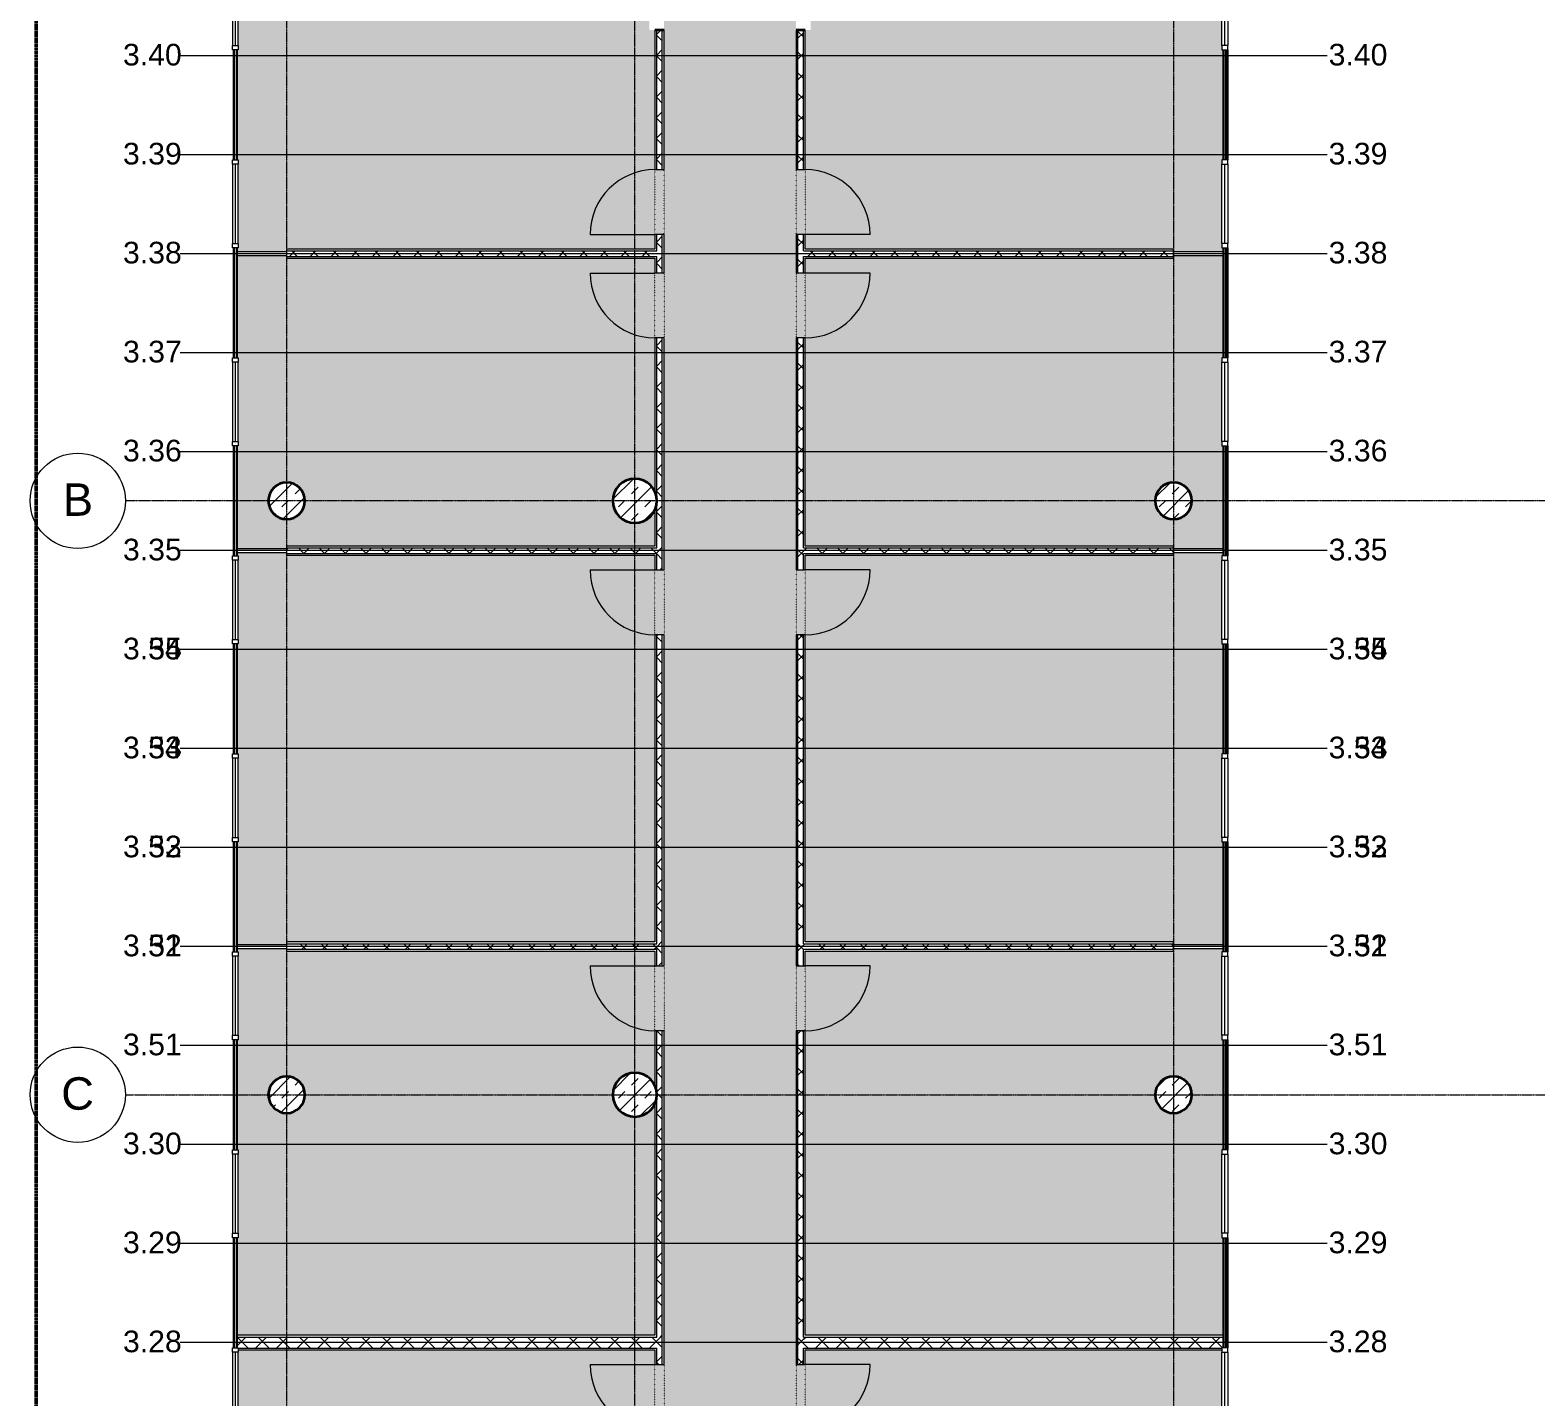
# Model space of a CAD drawing. Header units: millimetres. Extents: x -309577 to 26510, y -302335 to 26695.
# Drawn here: x -298739 to -278196, y -260124 to -241483 of the extents above; entities that cross this region are included whole.
import ezdxf

# ---------------------------------------------------------------- set-up
doc = ezdxf.new("R2010")
doc.units = ezdxf.units.MM
for name, pattern in [('Achse', [10, 5, -2.5, 0, -2.5]), ('Rasterlinie', [22.225, 12.7, -3.175, 3.175, -3.175]), ('Über Schnittebene 1', [1, 0, -1])]:
    doc.linetypes.add(name, pattern=pattern)
for name, color, linetype, lineweight in [('A-ANNO-SYMB', 6, 'Continuous', 9), ('A-DOOR', 1, 'Continuous', 9), ('A-FLOR-OTLN', 6, 'Continuous', 9), ('A-FLOR-PATT', 8, 'Continuous', 9), ('A-GLAZ', 6, 'Continuous', 9), ('A-GLAZ-FRAM', 6, 'Continuous', 9), ('A-GLAZ-GLAS', 6, 'Continuous', 9), ('A-WALL', 2, 'Continuous', 9), ('A-WALL-PATT', 2, 'Continuous', 35), ('S-COLS', 6, 'Continuous', 9), ('S-GRID', 1, 'Continuous', 9)]:
    doc.layers.add(name, color=color, linetype=linetype, lineweight=lineweight)
pattern_1 = [(180, (0, 0), (-6e-14, -500), [])]
pattern_2 = [(45, (0, 0), (-141.42136, 141.42136), []), (135, (0, 0), (-141.42136, -141.42136), [])]

# ---------------------------------------------------------------- blocks, each defined once
blk = doc.blocks.new('STB Stütze - rund - STB d_50-257592-Ebene 1')
at = {"layer": 'S-COLS'}
h = blk.add_hatch(dxfattribs=at)
h.set_pattern_fill('FP_3', color=256, style=0, pattern_type=2)
h.set_pattern_definition([(45, (295238.7, 247902.99), (-179.60512, 179.60512), []), (45, (295418.3, 247902.99), (-179.60512, 179.60512), [127, -127])])
h.paths.add_polyline_path([(0, -250), (56, -244), (108, -225), (156, -195), (195, -156), (225, -108), (244, -56), (250, 0), (244, 56), (225, 108), (195, 156), (156, 195), (108, 225), (56, 244), (0, 250), (-56, 244), (-108, 225), (-156, 195), (-195, 156), (-225, 108), (-244, 56), (-250, 0), (-244, -56), (-225, -108), (-195, -156), (-156, -195), (-108, -225), (-56, -244)], flags=0)
at = {"layer": 'S-COLS', "lineweight": 35}
for start, end in [(360, 180), (180, 360)]:
    blk.add_arc((0, 0), 250, start, end, dxfattribs=at)
blk = doc.blocks.new('STB Stütze - rund - STB d_60-257593-Ebene 1')
at = {"layer": 'S-COLS'}
h = blk.add_hatch(dxfattribs=at)
h.set_pattern_fill('FP_4', color=256, style=0, pattern_type=2)
h.set_pattern_definition([(45, (290488.7, 247902.99), (-179.60512, 179.60512), []), (45, (290668.3, 247902.99), (-179.60512, 179.60512), [127, -127])])
h.paths.add_polyline_path([(0, -300), (59, -294), (115, -277), (167, -249), (212, -212), (249, -167), (277, -115), (294, -59), (300, 0), (294, 59), (277, 115), (249, 167), (212, 212), (167, 249), (115, 277), (59, 294), (0, 300), (-59, 294), (-115, 277), (-167, 249), (-212, 212), (-249, 167), (-277, 115), (-294, 59), (-300, 0), (-294, -59), (-277, -115), (-249, -167), (-212, -212), (-167, -249), (-115, -277), (-59, -294)], flags=0)
at = {"layer": 'S-COLS', "lineweight": 35}
for start, end in [(360, 180), (180, 360)]:
    blk.add_arc((0, 0), 300, start, end, dxfattribs=at)
blk = doc.blocks.new('STB Stütze - rund - STB d_50-V1-Ebene 1')
at = {"layer": 'S-COLS'}
h = blk.add_hatch(dxfattribs=at)
h.set_pattern_fill('FP_5', color=256, style=0, pattern_type=2)
h.set_pattern_definition([(45, (283138.7, 247902.99), (-179.60512, 179.60512), []), (45, (283318.3, 247902.99), (-179.60512, 179.60512), [127, -127])])
h.paths.add_polyline_path([(0, -250), (56, -244), (108, -225), (156, -195), (195, -156), (225, -108), (244, -56), (250, 0), (244, 56), (225, 108), (195, 156), (156, 195), (108, 225), (56, 244), (0, 250), (-56, 244), (-108, 225), (-156, 195), (-195, 156), (-225, 108), (-244, 56), (-250, 0), (-244, -56), (-225, -108), (-195, -156), (-156, -195), (-108, -225), (-56, -244)], flags=0)
at = {"layer": 'S-COLS', "lineweight": 35}
for start, end in [(360, 180), (180, 360)]:
    blk.add_arc((0, 0), 250, start, end, dxfattribs=at)
blk = doc.blocks.new('STB Stütze - rund - STB d_60-V4-Ebene 1')
at = {"layer": 'S-COLS'}
h = blk.add_hatch(dxfattribs=at)
h.set_pattern_fill('FP_8', color=256, style=0, pattern_type=2)
h.set_pattern_definition([(45, (290488.7, 256002.99), (-179.60512, 179.60512), []), (45, (290668.3, 256002.99), (-179.60512, 179.60512), [127, -127])])
h.paths.add_polyline_path([(0, -300), (59, -294), (115, -277), (167, -249), (212, -212), (249, -167), (277, -115), (294, -59), (300, 0), (294, 59), (277, 115), (249, 167), (212, 212), (167, 249), (115, 277), (59, 294), (0, 300), (-59, 294), (-115, 277), (-167, 249), (-212, 212), (-249, 167), (-277, 115), (-294, 59), (-300, 0), (-294, -59), (-277, -115), (-249, -167), (-212, -212), (-167, -249), (-115, -277), (-59, -294)], flags=0)
at = {"layer": 'S-COLS', "lineweight": 35}
for start, end in [(360, 180), (180, 360)]:
    blk.add_arc((0, 0), 300, start, end, dxfattribs=at)
blk = doc.blocks.new('STB Stütze - rund - STB d_50-V5-Ebene 1')
at = {"layer": 'S-COLS'}
h = blk.add_hatch(dxfattribs=at)
h.set_pattern_fill('FP_9', color=256, style=0, pattern_type=2)
h.set_pattern_definition([(45, (295238.7, 256002.99), (-179.60512, 179.60512), []), (45, (295418.3, 256002.99), (-179.60512, 179.60512), [127, -127])])
h.paths.add_polyline_path([(0, -250), (56, -244), (108, -225), (156, -195), (195, -156), (225, -108), (244, -56), (250, 0), (244, 56), (225, 108), (195, 156), (156, 195), (108, 225), (56, 244), (0, 250), (-56, 244), (-108, 225), (-156, 195), (-195, 156), (-225, 108), (-244, 56), (-250, 0), (-244, -56), (-225, -108), (-195, -156), (-156, -195), (-108, -225), (-56, -244)], flags=0)
at = {"layer": 'S-COLS', "lineweight": 35}
for start, end in [(360, 180), (180, 360)]:
    blk.add_arc((0, 0), 250, start, end, dxfattribs=at)
blk = doc.blocks.new('STB Stütze - rund - STB d_50-V6-Ebene 1')
at = {"layer": 'S-COLS'}
h = blk.add_hatch(dxfattribs=at)
h.set_pattern_fill('FP_10', color=256, style=0, pattern_type=2)
h.set_pattern_definition([(45, (283138.7, 256002.99), (-179.60512, 179.60512), []), (45, (283318.3, 256002.99), (-179.60512, 179.60512), [127, -127])])
h.paths.add_polyline_path([(0, -250), (56, -244), (108, -225), (156, -195), (195, -156), (225, -108), (244, -56), (250, 0), (244, 56), (225, 108), (195, 156), (156, 195), (108, 225), (56, 244), (0, 250), (-56, 244), (-108, 225), (-156, 195), (-195, 156), (-225, 108), (-244, 56), (-250, 0), (-244, -56), (-225, -108), (-195, -156), (-156, -195), (-108, -225), (-56, -244)], flags=0)
at = {"layer": 'S-COLS', "lineweight": 35}
for start, end in [(360, 180), (180, 360)]:
    blk.add_arc((0, 0), 250, start, end, dxfattribs=at)
blk = doc.blocks.new('Systemelement - Metallpanel-V12-Ebene 1')
at = {"layer": 'A-GLAZ'}
h = blk.add_hatch(dxfattribs=at)
h.set_pattern_fill('FP_15', color=256, style=0, pattern_type=2)
h.set_pattern_definition(pattern_1)
h.paths.add_polyline_path([(750, 25), (-750, 25), (-750, 15), (750, 15)], flags=0)
h.paths.add_polyline_path([(750, -15), (-750, -15), (-750, -25), (750, -25)], flags=0)
for p, q in [((-750, 25), (580, 25)), ((750, -25), (-750, -25))]:
    blk.add_line(p, q, dxfattribs=at)
blk = doc.blocks.new('Systemelement - Metallpanel-V11-Ebene 1')
at = {"layer": 'A-GLAZ'}
h = blk.add_hatch(dxfattribs=at)
h.set_pattern_fill('FP_15', color=256, style=0, pattern_type=2)
h.set_pattern_definition(pattern_1)
h.paths.add_polyline_path([(750, 25), (-750, 25), (-750, 15), (750, 15)], flags=0)
h.paths.add_polyline_path([(750, -15), (-750, -15), (-750, -25), (750, -25)], flags=0)
for p, q in [((-750, 25), (750, 25)), ((750, -25), (-750, -25))]:
    blk.add_line(p, q, dxfattribs=at)
blk = doc.blocks.new('Systemelement - Metallpanel-250422-Ebene 1')
at = {"layer": 'A-GLAZ'}
h = blk.add_hatch(dxfattribs=at)
h.set_pattern_fill('FP_15', color=256, style=0, pattern_type=2)
h.set_pattern_definition(pattern_1)
h.paths.add_polyline_path([(750, 25), (-750, 25), (-750, 15), (750, 15)], flags=0)
h.paths.add_polyline_path([(750, -15), (-750, -15), (-750, -25), (750, -25)], flags=0)
for p, q in [((-750, 25), (655, 25)), ((705, 25), (750, 25)), ((750, -25), (-750, -25))]:
    blk.add_line(p, q, dxfattribs=at)
blk = doc.blocks.new('Systemelement - Metallpanel-V13-Ebene 1')
at = {"layer": 'A-GLAZ'}
h = blk.add_hatch(dxfattribs=at)
h.set_pattern_fill('FP_15', color=256, style=0, pattern_type=2)
h.set_pattern_definition(pattern_1)
h.paths.add_polyline_path([(750, -15), (-750, -15), (-750, -25), (750, -25)], flags=0)
h.paths.add_polyline_path([(750, 15), (750, 25), (-750, 25), (-750, 15), (686, 15)], flags=0)
for p, q in [((-750, 25), (-695, 25)), ((-645, 25), (750, 25)), ((750, -25), (-750, -25))]:
    blk.add_line(p, q, dxfattribs=at)
blk = doc.blocks.new('Systemelement - Metallpanel-250423-Ebene 1')
at = {"layer": 'A-GLAZ'}
h = blk.add_hatch(dxfattribs=at)
h.set_pattern_fill('FP_16', color=256, style=0, pattern_type=2)
h.set_pattern_definition(pattern_1)
h.paths.add_polyline_path([(750, 25), (-750, 25), (-750, 15), (750, 15)], flags=0)
h.paths.add_polyline_path([(750, -15), (-750, -15), (-750, -25), (750, -25)], flags=0)
for p, q in [((-750, 25), (750, 25)), ((750, -25), (-750, -25))]:
    blk.add_line(p, q, dxfattribs=at)
blk = doc.blocks.new('Drehflügel 1-flg - Stahlzarge1 - 88_5 x 2_26 2-250428-Ebene 1')
at = {"layer": 'A-DOOR'}
blk.add_line((442, 962), (442, 77), dxfattribs=at)
at = {"layer": 'A-DOOR', "linetype": 'Über Schnittebene 1'}
for p, q in [((-443, 77), (442, 77)), ((442, -48), (-443, -48))]:
    blk.add_line(p, q, dxfattribs=at)
at = {"layer": 'A-DOOR'}
blk.add_arc((442, 77), 885, 90, 180, dxfattribs=at)
blk = doc.blocks.new('Drehflügel 1-flg - Stahlzarge1 - 88_5 x 2_26 2-250429-Ebene 1')
at = {"layer": 'A-DOOR', "linetype": 'Über Schnittebene 1'}
for p, q in [((442, 48), (-443, 48)), ((-443, -77), (442, -77))]:
    blk.add_line(p, q, dxfattribs=at)
at = {"layer": 'A-DOOR'}
blk.add_line((442, -962), (442, -77), dxfattribs=at)
blk.add_arc((442, -77), 885, 180, 270, dxfattribs=at)
blk = doc.blocks.new('Systemelement - Holzverschalung-250436-Ebene 1')
at = {"layer": 'A-GLAZ'}
for p, q in [((337.5, 25), (-337.5, 25)), ((-337.5, 25), (-337.5, -25)), ((337.5, -25), (337.5, 25)), ((-337.5, -25), (337.5, -25))]:
    blk.add_line(p, q, dxfattribs=at)
blk = doc.blocks.new('Fensterelement 1-flg - Standard-250446-Ebene 1')
at = {"layer": 'A-GLAZ-FRAM'}
for p, q in [((-552.5, -40), (-552.5, 40)), ((-552.5, 40), (-492.5, 40)), ((-492.5, 40), (-492.5, -40)), ((492.5, 40), (-492.5, 40)), ((492.5, -40), (492.5, 40)), ((492.5, 40), (552.5, 40)), ((552.5, 40), (552.5, -40)), ((-492.5, -40), (-552.5, -40)), ((-492.5, -40), (492.5, -40)), ((552.5, -40), (492.5, -40))]:
    blk.add_line(p, q, dxfattribs=at)
at = {"layer": 'A-GLAZ-GLAS'}
blk.add_line((-492.5, 0), (492.5, 0), dxfattribs=at)
blk = doc.blocks.new('Systemelement - Verglasung-250447-Ebene 1')
at = {"layer": 'A-GLAZ'}
for p, q in [((750, 15), (-750, 15)), ((-750, -15), (750, -15))]:
    blk.add_line(p, q, dxfattribs=at)
blk = doc.blocks.new('Fensterelement 1-flg - Standard-250448-Ebene 1')
at = {"layer": 'A-GLAZ-FRAM'}
for p, q in [((-600, -40), (-600, 40)), ((-600, 40), (-540, 40)), ((-540, 40), (-540, -40)), ((540, 40), (-540, 40)), ((540, -40), (540, 40)), ((540, 40), (600, 40)), ((600, 40), (600, -40)), ((-540, -40), (-600, -40)), ((-540, -40), (540, -40)), ((600, -40), (540, -40))]:
    blk.add_line(p, q, dxfattribs=at)
at = {"layer": 'A-GLAZ-GLAS'}
blk.add_line((-540, 0), (540, 0), dxfattribs=at)
blk = doc.blocks.new('Systemelement - Verglasung-250449-Ebene 1')
at = {"layer": 'A-GLAZ'}
for p, q in [((750, 15), (-750, 15)), ((-750, -15), (750, -15))]:
    blk.add_line(p, q, dxfattribs=at)
blk = doc.blocks.new('Systemelement - Metallpanel-V18-Ebene 1')
at = {"layer": 'A-GLAZ'}
h = blk.add_hatch(dxfattribs=at)
h.set_pattern_fill('FP_17', color=256, style=0, pattern_type=2)
h.set_pattern_definition(pattern_1)
h.paths.add_polyline_path([(750, 25), (-750, 25), (-750, 15), (750, 15)], flags=0)
h.paths.add_polyline_path([(750, -15), (-750, -15), (-750, -25), (750, -25)], flags=0)
for p, q in [((-750, 25), (750, 25)), ((580, -25), (-750, -25))]:
    blk.add_line(p, q, dxfattribs=at)
blk = doc.blocks.new('Systemelement - Metallpanel-V17-Ebene 1')
at = {"layer": 'A-GLAZ'}
h = blk.add_hatch(dxfattribs=at)
h.set_pattern_fill('FP_17', color=256, style=0, pattern_type=2)
h.set_pattern_definition(pattern_1)
h.paths.add_polyline_path([(750, 25), (-750, 25), (-750, 15), (750, 15)], flags=0)
h.paths.add_polyline_path([(750, -15), (-750, -15), (-750, -25), (750, -25)], flags=0)
for p, q in [((-750, 25), (750, 25)), ((750, -25), (-750, -25))]:
    blk.add_line(p, q, dxfattribs=at)
blk = doc.blocks.new('Systemelement - Metallpanel-V19-Ebene 1')
at = {"layer": 'A-GLAZ'}
h = blk.add_hatch(dxfattribs=at)
h.set_pattern_fill('FP_17', color=256, style=0, pattern_type=2)
h.set_pattern_definition(pattern_1)
h.paths.add_polyline_path([(750, 25), (-750, 25), (-750, 15), (750, 15)], flags=0)
h.paths.add_polyline_path([(750, -15), (-750, -15), (-750, -25), (750, -25)], flags=0)
for p, q in [((-750, 25), (750, 25)), ((655, -25), (-750, -25)), ((750, -25), (705, -25))]:
    blk.add_line(p, q, dxfattribs=at)
blk = doc.blocks.new('Systemelement - Metallpanel-250483-Ebene 1')
at = {"layer": 'A-GLAZ'}
h = blk.add_hatch(dxfattribs=at)
h.set_pattern_fill('FP_17', color=256, style=0, pattern_type=2)
h.set_pattern_definition(pattern_1)
h.paths.add_polyline_path([(750, -15), (-750, -15), (-750, -25), (750, -25)], flags=0)
h.paths.add_polyline_path([(750, 25), (-750, 25), (-750, 15), (750, 15)], flags=0)
for p, q in [((-750, 25), (750, 25)), ((-695, -25), (-750, -25)), ((750, -25), (-645, -25))]:
    blk.add_line(p, q, dxfattribs=at)
blk = doc.blocks.new('Systemelement - Metallpanel-250484-Ebene 1')
at = {"layer": 'A-GLAZ'}
h = blk.add_hatch(dxfattribs=at)
h.set_pattern_fill('FP_18', color=256, style=0, pattern_type=2)
h.set_pattern_definition(pattern_1)
h.paths.add_polyline_path([(750, 25), (-750, 25), (-750, 15), (750, 15)], flags=0)
h.paths.add_polyline_path([(750, -15), (-750, -15), (-750, -25), (750, -25)], flags=0)
for p, q in [((-750, 25), (750, 25)), ((750, -25), (-750, -25))]:
    blk.add_line(p, q, dxfattribs=at)
blk = doc.blocks.new('Fensterelement 1-flg - Standard-250491-Ebene 1')
at = {"layer": 'A-GLAZ-FRAM'}
for p, q in [((-492.5, 40), (-552.5, 40)), ((-552.5, 40), (-552.5, -40)), ((-492.5, -40), (-492.5, 40)), ((-492.5, 40), (492.5, 40)), ((552.5, 40), (492.5, 40)), ((492.5, 40), (492.5, -40)), ((552.5, -40), (552.5, 40)), ((-552.5, -40), (-492.5, -40)), ((492.5, -40), (-492.5, -40)), ((492.5, -40), (552.5, -40))]:
    blk.add_line(p, q, dxfattribs=at)
at = {"layer": 'A-GLAZ-GLAS'}
blk.add_line((-492.5, 0), (492.5, 0), dxfattribs=at)
blk = doc.blocks.new('Systemelement - Verglasung-250492-Ebene 1')
at = {"layer": 'A-GLAZ'}
for p, q in [((750, 15), (-750, 15)), ((-750, -15), (750, -15))]:
    blk.add_line(p, q, dxfattribs=at)
blk = doc.blocks.new('Fensterelement 1-flg - Standard-250493-Ebene 1')
at = {"layer": 'A-GLAZ-FRAM'}
for p, q in [((-540, 40), (-600, 40)), ((-600, 40), (-600, -40)), ((-540, -40), (-540, 40)), ((-540, 40), (540, 40)), ((600, 40), (540, 40)), ((540, 40), (540, -40)), ((600, -40), (600, 40)), ((-600, -40), (-540, -40)), ((540, -40), (-540, -40)), ((540, -40), (600, -40))]:
    blk.add_line(p, q, dxfattribs=at)
at = {"layer": 'A-GLAZ-GLAS'}
blk.add_line((-540, 0), (540, 0), dxfattribs=at)
blk = doc.blocks.new('Systemelement - Verglasung-250494-Ebene 1')
at = {"layer": 'A-GLAZ'}
for p, q in [((750, 15), (-750, 15)), ((-750, -15), (750, -15))]:
    blk.add_line(p, q, dxfattribs=at)
blk = doc.blocks.new('Raster - Rasterbeschriftung-194804-Ebene 1')
at = {"layer": 'S-GRID'}
blk.add_circle((0, 0), 6.5, dxfattribs=at)

msp = doc.modelspace()

# ---------------------------------------------------------------- hatches: boundary and pattern name
at = {"layer": 'A-FLOR-PATT'}
h = msp.add_hatch(dxfattribs=at)
h.set_pattern_fill('FP_19', color=256, style=0, pattern_type=2)
h.set_pattern_definition([(270, (-289168.69, -258096.74), (100, 6e-15), []), (0, (-289168.69, -258096.74), (200, 200), [100, -700]), (0, (-289068.69, -258496.74), (200, 200), [100, -700])])
h.paths.add_polyline_path([(-285844, -278983), (-285844, -277583), (-288289, -277583), (-288289, -272680), (-288164, -272680), (-288164, -275520), (-282464, -275520), (-282464, -274153), (-282479, -274153), (-282479, -272953), (-282464, -272953), (-282464, -271558), (-283139, -271558), (-283139, -271595), (-288164, -271595), (-288164, -271795), (-288289, -271795), (-288289, -268630), (-288164, -268630), (-288164, -271470), (-283139, -271470), (-283139, -271508), (-282464, -271508), (-282464, -271453), (-282479, -271453), (-282479, -270253), (-282464, -270253), (-282464, -268753), (-282479, -268753), (-282479, -267553), (-282464, -267553), (-282464, -267508), (-283139, -267508), (-283139, -267545), (-288164, -267545), (-288164, -267745), (-288289, -267745), (-288289, -264580), (-288164, -264580), (-288164, -267420), (-283139, -267420), (-283139, -267458), (-282464, -267458), (-282464, -266053), (-282479, -266053), (-282479, -264853), (-282464, -264853), (-282464, -263458), (-283139, -263458), (-283139, -263495), (-288164, -263495), (-288164, -263695), (-288289, -263695), (-288289, -260568), (-288164, -260568), (-288164, -263370), (-283139, -263370), (-283139, -263408), (-282464, -263408), (-282464, -263353), (-282479, -263353), (-282479, -262153), (-282464, -262153), (-282464, -260653), (-282479, -260653), (-282479, -259483), (-288164, -259483), (-288164, -259683), (-288289, -259683), (-288289, -255130), (-288164, -255130), (-288164, -259283), (-282464, -259283), (-282464, -257953), (-282479, -257953), (-282479, -256753), (-282464, -256753), (-282464, -255253), (-282479, -255253), (-282479, -254053), (-282464, -254053), (-282464, -254008), (-283139, -254008), (-283139, -254045), (-288164, -254045), (-288164, -254245), (-288289, -254245), (-288289, -249730), (-288164, -249730), (-288164, -253920), (-283139, -253920), (-283139, -253958), (-282464, -253958), (-282464, -252553), (-282479, -252553), (-282479, -251353), (-282464, -251353), (-282464, -249853), (-282479, -249853), (-282479, -248653), (-282464, -248653), (-282464, -248608), (-283139, -248608), (-283139, -248645), (-288164, -248645), (-288164, -248845), (-288289, -248845), (-288289, -245680), (-288164, -245680), (-288164, -248520), (-283139, -248520), (-283139, -248558), (-282464, -248558), (-282464, -247153), (-282479, -247153), (-282479, -245953), (-282464, -245953), (-282464, -244558), (-283139, -244558), (-283139, -244595), (-288164, -244595), (-288164, -244795), (-288289, -244795), (-288289, -244270), (-288164, -244270), (-288164, -244470), (-283139, -244470), (-283139, -244508), (-282464, -244508), (-282464, -244453), (-282479, -244453), (-282479, -243253), (-282464, -243253), (-282464, -241753), (-282479, -241753), (-282479, -240673), (-288089, -240673), (-288089, -241483), (-288164, -241483), (-288164, -243385), (-288289, -243385), (-288289, -240678), (-288489, -240678), (-288489, -240673), (-289889, -240673), (-289889, -240678), (-290089, -240678), (-290089, -243385), (-290214, -243385), (-290214, -241483), (-290289, -241483), (-290289, -240673), (-295899, -240673), (-295899, -241753), (-295914, -241753), (-295914, -243253), (-295899, -243253), (-295899, -244453), (-295914, -244453), (-295914, -244508), (-295239, -244508), (-295239, -244470), (-290214, -244470), (-290214, -244270), (-290089, -244270), (-290089, -244795), (-290214, -244795), (-290214, -244595), (-295239, -244595), (-295239, -244558), (-295914, -244558), (-295914, -245953), (-295899, -245953), (-295899, -247153), (-295914, -247153), (-295914, -248558), (-295239, -248558), (-295239, -248520), (-290214, -248520), (-290214, -248022), (-290239, -248070), (-290277, -248115), (-290322, -248152), (-290374, -248180), (-290430, -248197), (-290489, -248203), (-290547, -248197), (-290603, -248180), (-290655, -248152), (-290701, -248115), (-290738, -248070), (-290766, -248018), (-290783, -247962), (-290789, -247903), (-290783, -247844), (-290766, -247788), (-290738, -247736), (-290701, -247691), (-290655, -247654), (-290603, -247626), (-290547, -247609), (-290489, -247603), (-290430, -247609), (-290374, -247626), (-290322, -247654), (-290277, -247691), (-290239, -247736), (-290214, -247784), (-290214, -245680), (-290089, -245680), (-290089, -248845), (-290214, -248845), (-290214, -248645), (-295239, -248645), (-295239, -248608), (-295914, -248608), (-295914, -248653), (-295899, -248653), (-295899, -249853), (-295914, -249853), (-295914, -251353), (-295899, -251353), (-295899, -252553), (-295914, -252553), (-295914, -253958), (-295239, -253958), (-295239, -253920), (-290214, -253920), (-290214, -249730), (-290089, -249730), (-290089, -254245), (-290214, -254245), (-290214, -254045), (-295239, -254045), (-295239, -254008), (-295914, -254008), (-295914, -254053), (-295899, -254053), (-295899, -255253), (-295914, -255253), (-295914, -256753), (-295899, -256753), (-295899, -257953), (-295914, -257953), (-295914, -259283), (-290214, -259283), (-290214, -256122), (-290239, -256170), (-290277, -256215), (-290322, -256252), (-290374, -256280), (-290430, -256297), (-290489, -256303), (-290547, -256297), (-290603, -256280), (-290655, -256252), (-290701, -256215), (-290738, -256170), (-290766, -256118), (-290783, -256062), (-290789, -256003), (-290783, -255944), (-290766, -255888), (-290738, -255836), (-290701, -255791), (-290655, -255754), (-290603, -255726), (-290547, -255709), (-290489, -255703), (-290430, -255709), (-290374, -255726), (-290322, -255754), (-290277, -255791), (-290239, -255836), (-290214, -255884), (-290214, -255130), (-290089, -255130), (-290089, -259683), (-290214, -259683), (-290214, -259483), (-295899, -259483), (-295899, -260653), (-295914, -260653), (-295914, -262153), (-295899, -262153), (-295899, -263353), (-295914, -263353), (-295914, -264758), (-295239, -264758), (-295239, -264720), (-290214, -264720), (-290214, -264222), (-290239, -264270), (-290277, -264315), (-290322, -264352), (-290374, -264380), (-290430, -264397), (-290489, -264403), (-290547, -264397), (-290603, -264380), (-290655, -264352), (-290704, -264311), (-290738, -264270), (-290766, -264218), (-290783, -264162), (-290788, -264098), (-290783, -264044), (-290766, -263988), (-290738, -263936), (-290701, -263891), (-290655, -263854), (-290603, -263826), (-290547, -263809), (-290489, -263803), (-290430, -263809), (-290374, -263826), (-290322, -263854), (-290277, -263891), (-290239, -263936), (-290214, -263984), (-290214, -260568), (-290089, -260568), (-290089, -265045), (-290214, -265045), (-290214, -264845), (-295239, -264845), (-295239, -264808), (-295914, -264808), (-295914, -264853), (-295899, -264853), (-295899, -266053), (-295914, -266053), (-295914, -267553), (-295899, -267553), (-295899, -268753), (-295914, -268753), (-295914, -270158), (-295239, -270158), (-295239, -270120), (-290214, -270120), (-290214, -265930), (-290089, -265930), (-290089, -270445), (-290214, -270445), (-290214, -270245), (-295239, -270245), (-295239, -270208), (-295914, -270208), (-295914, -270253), (-295899, -270253), (-295899, -271453), (-295914, -271453), (-295914, -272953), (-295899, -272953), (-295899, -274153), (-295914, -274153), (-295914, -275520), (-290214, -275520), (-290214, -272322), (-290239, -272370), (-290277, -272415), (-290322, -272452), (-290374, -272480), (-290430, -272497), (-290489, -272503), (-290547, -272497), (-290603, -272480), (-290655, -272452), (-290701, -272415), (-290738, -272370), (-290766, -272318), (-290783, -272262), (-290789, -272203), (-290783, -272144), (-290766, -272088), (-290738, -272036), (-290701, -271991), (-290655, -271954), (-290603, -271926), (-290547, -271909), (-290489, -271903), (-290430, -271909), (-290374, -271926), (-290322, -271954), (-290277, -271991), (-290239, -272036), (-290214, -272084), (-290214, -271330), (-290089, -271330), (-290089, -277583), (-292534, -277583), (-292534, -278983), (-286536, -278983)], flags=0)
h.paths.add_polyline_path([(-295239, -272453), (-295294, -272447), (-295347, -272428), (-295395, -272398), (-295434, -272359), (-295464, -272311), (-295482, -272259), (-295489, -272203), (-295482, -272147), (-295464, -272095), (-295434, -272047), (-295395, -272008), (-295347, -271978), (-295294, -271959), (-295239, -271953), (-295183, -271959), (-295130, -271978), (-295083, -272008), (-295043, -272047), (-295013, -272095), (-294995, -272147), (-294989, -272203), (-294995, -272259), (-295013, -272311), (-295043, -272359), (-295083, -272398), (-295130, -272428), (-295183, -272447), (-295217, -272451)], flags=0)
h.paths.add_polyline_path([(-283139, -272453), (-283194, -272447), (-283247, -272428), (-283295, -272398), (-283334, -272359), (-283364, -272311), (-283382, -272259), (-283389, -272203), (-283382, -272147), (-283364, -272095), (-283334, -272047), (-283295, -272008), (-283247, -271978), (-283194, -271959), (-283139, -271953), (-283083, -271959), (-283030, -271978), (-282983, -272008), (-282943, -272047), (-282913, -272095), (-282895, -272147), (-282889, -272203), (-282895, -272259), (-282913, -272311), (-282943, -272359), (-282983, -272398), (-283030, -272428), (-283083, -272447)], flags=0)
h.paths.add_polyline_path([(-283139, -264353), (-283194, -264347), (-283247, -264328), (-283295, -264298), (-283334, -264259), (-283364, -264211), (-283382, -264159), (-283389, -264103), (-283382, -264047), (-283364, -263995), (-283334, -263947), (-283295, -263908), (-283247, -263878), (-283194, -263859), (-283139, -263853), (-283083, -263859), (-283030, -263878), (-282983, -263908), (-282943, -263947), (-282913, -263995), (-282895, -264047), (-282889, -264103), (-282895, -264159), (-282913, -264211), (-282943, -264259), (-282983, -264298), (-283030, -264328), (-283083, -264347)], flags=0)
h.paths.add_polyline_path([(-295239, -264353), (-295294, -264347), (-295347, -264328), (-295395, -264298), (-295434, -264259), (-295464, -264211), (-295482, -264159), (-295489, -264103), (-295482, -264047), (-295464, -263995), (-295434, -263947), (-295395, -263908), (-295347, -263878), (-295294, -263859), (-295239, -263853), (-295183, -263859), (-295130, -263878), (-295083, -263908), (-295043, -263947), (-295013, -263995), (-294995, -264047), (-294989, -264103), (-294995, -264159), (-295013, -264211), (-295043, -264259), (-295083, -264298), (-295130, -264328), (-295183, -264347), (-295217, -264351)], flags=0)
h.paths.add_polyline_path([(-283139, -256253), (-283194, -256247), (-283247, -256228), (-283295, -256198), (-283334, -256159), (-283364, -256111), (-283382, -256059), (-283389, -256003), (-283382, -255947), (-283364, -255895), (-283334, -255847), (-283295, -255808), (-283247, -255778), (-283194, -255759), (-283139, -255753), (-283083, -255759), (-283030, -255778), (-282983, -255808), (-282943, -255847), (-282913, -255895), (-282895, -255947), (-282889, -256003), (-282895, -256059), (-282913, -256111), (-282943, -256159), (-282983, -256198), (-283030, -256228), (-283083, -256247)], flags=0)
h.paths.add_polyline_path([(-295239, -256253), (-295294, -256247), (-295347, -256228), (-295395, -256198), (-295434, -256159), (-295464, -256111), (-295482, -256059), (-295489, -256003), (-295482, -255947), (-295464, -255895), (-295434, -255847), (-295395, -255808), (-295347, -255778), (-295294, -255759), (-295239, -255753), (-295183, -255759), (-295130, -255778), (-295083, -255808), (-295043, -255847), (-295013, -255895), (-294995, -255947), (-294989, -256003), (-294995, -256059), (-295013, -256111), (-295043, -256159), (-295083, -256198), (-295130, -256228), (-295183, -256247), (-295217, -256251)], flags=0)
h.paths.add_polyline_path([(-283139, -248153), (-283194, -248147), (-283247, -248128), (-283295, -248098), (-283334, -248059), (-283364, -248011), (-283382, -247959), (-283389, -247903), (-283382, -247847), (-283364, -247795), (-283334, -247747), (-283295, -247708), (-283247, -247678), (-283194, -247659), (-283139, -247653), (-283083, -247659), (-283030, -247678), (-282983, -247708), (-282943, -247747), (-282913, -247795), (-282895, -247847), (-282889, -247903), (-282895, -247959), (-282913, -248011), (-282943, -248059), (-282983, -248098), (-283030, -248128), (-283083, -248147)], flags=0)
h.paths.add_polyline_path([(-295239, -248153), (-295294, -248147), (-295347, -248128), (-295395, -248098), (-295434, -248059), (-295464, -248011), (-295482, -247959), (-295489, -247903), (-295482, -247847), (-295464, -247795), (-295434, -247747), (-295395, -247708), (-295347, -247678), (-295294, -247659), (-295239, -247653), (-295183, -247659), (-295130, -247678), (-295083, -247708), (-295043, -247747), (-295013, -247795), (-294995, -247847), (-294989, -247903), (-294995, -247959), (-295013, -248011), (-295043, -248059), (-295083, -248098), (-295130, -248128), (-295183, -248147), (-295217, -248151)], flags=0)
at = {"layer": 'A-WALL-PATT', "lineweight": 9}
h = msp.add_hatch(dxfattribs=at)
h.set_pattern_fill('FP_1', color=256, style=0, pattern_type=2)
h.set_pattern_definition(pattern_2)
h.paths.add_polyline_path([(-290189, -259308), (-290114, -259308), (-290114, -255130), (-290189, -255130), (-290189, -259283)], flags=0)
h.paths.add_polyline_path([(-290189, -254245), (-290114, -254245), (-290114, -249730), (-290189, -249730), (-290189, -254020)], flags=0)
h.paths.add_polyline_path([(-290114, -248845), (-290114, -245680), (-290189, -245680), (-290189, -248845)], flags=0)
h.paths.add_polyline_path([(-290189, -244795), (-290114, -244795), (-290114, -244270), (-290189, -244270), (-290189, -244570)], flags=0)
h.paths.add_polyline_path([(-290114, -243385), (-290114, -241483), (-290189, -241483), (-290189, -243385)], flags=0)
h = msp.add_hatch(dxfattribs=at)
h.set_pattern_fill('FP_1', color=256, style=0, pattern_type=2)
h.set_pattern_definition(pattern_2)
h.paths.add_polyline_path([(-288189, -275520), (-288189, -272680), (-288264, -272680), (-288264, -275520)], flags=0)
h.paths.add_polyline_path([(-288264, -271795), (-288189, -271795), (-288189, -268630), (-288264, -268630)], flags=0)
h.paths.add_polyline_path([(-288264, -267745), (-288189, -267745), (-288189, -264580), (-288264, -264580)], flags=0)
h.paths.add_polyline_path([(-288189, -263695), (-288189, -260568), (-288264, -260568), (-288264, -263695)], flags=0)
h.paths.add_polyline_path([(-288264, -259683), (-288189, -259683), (-288189, -255130), (-288264, -255130), (-288264, -257226)], flags=0)
h.paths.add_polyline_path([(-288264, -254245), (-288189, -254245), (-288189, -249730), (-288264, -249730), (-288264, -251558)], flags=0)
h.paths.add_polyline_path([(-288189, -248845), (-288189, -245680), (-288264, -245680), (-288264, -248845)], flags=0)
h.paths.add_polyline_path([(-288189, -244795), (-288189, -244270), (-288264, -244270), (-288264, -244795)], flags=0)
h.paths.add_polyline_path([(-288264, -243385), (-288189, -243385), (-288189, -241483), (-288264, -241483)], flags=0)
h = msp.add_hatch(dxfattribs=at)
h.set_pattern_fill('FP_1', color=256, style=0, pattern_type=2)
h.set_pattern_definition(pattern_2)
h.paths.add_polyline_path([(-290189, -244570), (-290189, -244495), (-295239, -244495), (-295239, -244570), (-290214, -244570)], flags=0)
h = msp.add_hatch(dxfattribs=at)
h.set_pattern_fill('FP_1', color=256, style=0, pattern_type=2)
h.set_pattern_definition(pattern_2)
h.paths.add_polyline_path([(-288189, -244570), (-283139, -244570), (-283139, -244495), (-288189, -244495)], flags=0)
h = msp.add_hatch(dxfattribs=at)
h.set_pattern_fill('FP_1', color=256, style=0, pattern_type=2)
h.set_pattern_definition(pattern_2)
h.paths.add_polyline_path([(-290189, -248620), (-290189, -248545), (-295239, -248545), (-295239, -248620), (-290214, -248620)], flags=0)
h = msp.add_hatch(dxfattribs=at)
h.set_pattern_fill('FP_1', color=256, style=0, pattern_type=2)
h.set_pattern_definition(pattern_2)
h.paths.add_polyline_path([(-288189, -248620), (-283139, -248620), (-283139, -248545), (-288189, -248545)], flags=0)
h = msp.add_hatch(dxfattribs=at)
h.set_pattern_fill('FP_1', color=256, style=0, pattern_type=2)
h.set_pattern_definition(pattern_2)
h.paths.add_polyline_path([(-290214, -254020), (-290189, -254020), (-290189, -253945), (-295239, -253945), (-295239, -254020), (-292323, -254020)], flags=0)
h = msp.add_hatch(dxfattribs=at)
h.set_pattern_fill('FP_1', color=256, style=0, pattern_type=2)
h.set_pattern_definition(pattern_2)
h.paths.add_polyline_path([(-283139, -254020), (-283139, -253945), (-288189, -253945), (-288189, -254020), (-283642, -254020)], flags=0)
h = msp.add_hatch(dxfattribs=at)
h.set_pattern_fill('FP_1', color=256, style=0, pattern_type=2)
h.set_pattern_definition(pattern_2)
h.paths.add_polyline_path([(-290189, -259458), (-290114, -259458), (-290114, -259308), (-295914, -259308), (-295914, -259453), (-295899, -259453), (-295899, -259458), (-292323, -259458)], flags=0)
h = msp.add_hatch(dxfattribs=at)
h.set_pattern_fill('FP_1', color=256, style=0, pattern_type=2)
h.set_pattern_definition(pattern_2)
h.paths.add_polyline_path([(-290114, -275520), (-290114, -271330), (-290189, -271330), (-290189, -275520)], flags=0)
h.paths.add_polyline_path([(-290189, -270445), (-290114, -270445), (-290114, -265930), (-290189, -265930), (-290189, -270220)], flags=0)
h.paths.add_polyline_path([(-290189, -265045), (-290114, -265045), (-290114, -260568), (-290189, -260568), (-290189, -264820)], flags=0)
h.paths.add_polyline_path([(-290189, -259683), (-290114, -259683), (-290114, -259458), (-290189, -259458), (-290189, -259483)], flags=0)
h = msp.add_hatch(dxfattribs=at)
h.set_pattern_fill('FP_1', color=256, style=0, pattern_type=2)
h.set_pattern_definition(pattern_2)
h.paths.add_polyline_path([(-288189, -259458), (-282479, -259458), (-282479, -259453), (-282464, -259453), (-282464, -259308), (-288189, -259308)], flags=0)

# ---------------------------------------------------------------- linework, layer by layer
at = {"layer": 'A-ANNO-SYMB', "linetype": 'Achse', "lineweight": 50}
msp.add_line((-298654, -232148), (-298654, -300973), dxfattribs=at)
at = {"layer": 'A-FLOR-OTLN'}
for p, q in [((-282399, -241753), (-282399, -243253)), ((-282399, -244453), (-282399, -245953)), ((-282399, -247153), (-282399, -248653)), ((-282399, -249853), (-282399, -251353)), ((-282399, -252553), (-282399, -254053)), ((-282399, -255253), (-282399, -256753)), ((-282399, -257953), (-282399, -259453))]:
    msp.add_line(p, q, dxfattribs=at)
at = {"layer": 'A-WALL', "color": 7}
for p, q in [((-290214, -241483), (-290214, -243385)), ((-290089, -243385), (-290089, -241483)), ((-288289, -241483), (-288289, -243385)), ((-288164, -243385), (-288164, -241483)), ((-290214, -243385), (-290089, -243385)), ((-288289, -243385), (-288164, -243385)), ((-290214, -244270), (-290214, -244470)), ((-290089, -244270), (-290214, -244270)), ((-290089, -244795), (-290089, -244270)), ((-288289, -244270), (-288289, -244795)), ((-288164, -244270), (-288289, -244270)), ((-288164, -244470), (-288164, -244270)), ((-290214, -244470), (-295239, -244470)), ((-295239, -244470), (-295239, -244595)), ((-295239, -244595), (-290214, -244595)), ((-290214, -244595), (-290214, -244795)), ((-283139, -244470), (-288164, -244470)), ((-288164, -244795), (-288164, -244595)), ((-288164, -244595), (-283139, -244595)), ((-283139, -244595), (-283139, -244470)), ((-290214, -244795), (-290089, -244795)), ((-288289, -244795), (-288164, -244795)), ((-290214, -245680), (-290214, -247784)), ((-290089, -245680), (-290214, -245680)), ((-290089, -248845), (-290089, -245680)), ((-288289, -245680), (-288289, -248845)), ((-288164, -245680), (-288289, -245680)), ((-288164, -248520), (-288164, -245680)), ((-290214, -248022), (-290214, -248520)), ((-290214, -248520), (-295239, -248520)), ((-295239, -248520), (-295239, -248645)), ((-283139, -248520), (-288164, -248520)), ((-283139, -248645), (-283139, -248520)), ((-295239, -248645), (-290214, -248645)), ((-290214, -248645), (-290214, -248845)), ((-288164, -248845), (-288164, -248645)), ((-288164, -248645), (-283139, -248645)), ((-290214, -248845), (-290089, -248845)), ((-288289, -248845), (-288164, -248845)), ((-290214, -249730), (-290214, -253920)), ((-290089, -249730), (-290214, -249730)), ((-290089, -254245), (-290089, -249730)), ((-288289, -249730), (-288289, -254245)), ((-288164, -249730), (-288289, -249730)), ((-288164, -253920), (-288164, -249730)), ((-290214, -253920), (-295239, -253920)), ((-295239, -253920), (-295239, -254045)), ((-295239, -254045), (-290214, -254045)), ((-290214, -254045), (-290214, -254245)), ((-283139, -253920), (-288164, -253920)), ((-288164, -254045), (-283139, -254045)), ((-288164, -254245), (-288164, -254045)), ((-283139, -254045), (-283139, -253920)), ((-290214, -254245), (-290089, -254245)), ((-288289, -254245), (-288164, -254245)), ((-290214, -255130), (-290214, -255884)), ((-290089, -255130), (-290214, -255130)), ((-290089, -259683), (-290089, -255130)), ((-288289, -255130), (-288289, -259683)), ((-288164, -255130), (-288289, -255130)), ((-288164, -259283), (-288164, -255130)), ((-290214, -256122), (-290214, -259283)), ((-290214, -259283), (-295914, -259283)), ((-295914, -259283), (-295914, -259453)), ((-282464, -259283), (-288164, -259283)), ((-282464, -259453), (-282464, -259283)), ((-295899, -259483), (-290214, -259483)), ((-290214, -259483), (-290214, -259683)), ((-288164, -259683), (-288164, -259483)), ((-288164, -259483), (-282479, -259483)), ((-290214, -259683), (-290089, -259683)), ((-288289, -259683), (-288164, -259683))]:
    msp.add_line(p, q, dxfattribs=at)
at = {"layer": 'A-WALL', "color": 10, "lineweight": 35}
for p, q in [((-290089, -241483), (-290214, -241483)), ((-288164, -241483), (-288289, -241483))]:
    msp.add_line(p, q, dxfattribs=at)
at = {"layer": 'A-WALL'}
for p, q in [((-290189, -243385), (-290189, -241483)), ((-290114, -243385), (-290114, -241483)), ((-288264, -243385), (-288264, -241483)), ((-288189, -243385), (-288189, -241483)), ((-290189, -244495), (-290189, -244270)), ((-290114, -244795), (-290114, -244270)), ((-288264, -244795), (-288264, -244270)), ((-288189, -244495), (-288189, -244270)), ((-295239, -244495), (-290189, -244495)), ((-295239, -244570), (-290189, -244570)), ((-290189, -244795), (-290189, -244570)), ((-288189, -244495), (-283139, -244495)), ((-288189, -244795), (-288189, -244570)), ((-288189, -244570), (-283139, -244570)), ((-290189, -248545), (-290189, -245680)), ((-290114, -248845), (-290114, -245680)), ((-288264, -248845), (-288264, -245680)), ((-288189, -248545), (-288189, -245680)), ((-295239, -248545), (-290189, -248545)), ((-288189, -248545), (-283139, -248545)), ((-295239, -248620), (-290189, -248620)), ((-290189, -248845), (-290189, -248620)), ((-288189, -248845), (-288189, -248620)), ((-288189, -248620), (-283139, -248620)), ((-290189, -253945), (-290189, -249730)), ((-290114, -254245), (-290114, -249730)), ((-288264, -254245), (-288264, -249730)), ((-288189, -253945), (-288189, -249730)), ((-295239, -253945), (-290189, -253945)), ((-295239, -254020), (-290189, -254020)), ((-290189, -254245), (-290189, -254020)), ((-288189, -253945), (-283139, -253945)), ((-288189, -254020), (-283139, -254020)), ((-288189, -254245), (-288189, -254020)), ((-290189, -259308), (-290189, -255130)), ((-290114, -259683), (-290114, -255130)), ((-288264, -259683), (-288264, -255130)), ((-288189, -259308), (-288189, -255130)), ((-295914, -259308), (-290189, -259308)), ((-295899, -259458), (-290189, -259458)), ((-290189, -259683), (-290189, -259458)), ((-288189, -259308), (-282464, -259308)), ((-288189, -259683), (-288189, -259458)), ((-288189, -259458), (-282479, -259458))]:
    msp.add_line(p, q, dxfattribs=at)
at = {"layer": 'S-GRID', "linetype": 'Rasterlinie'}
for p, q in [((-295239, -235883), (-295239, -296483)), ((-290489, -280391), (-290489, -235883)), ((-283139, -235883), (-283139, -280391)), ((-175468, -247903), (-297439, -247903)), ((-297439, -256003), (-175468, -256003))]:
    msp.add_line(p, q, dxfattribs=at)
at = {"layer": 'S-GRID', "lineweight": 18}
for p, q in [((-296690, -241828), (-281042, -241828)), ((-296690, -243178), (-281042, -243178)), ((-296690, -244528), (-281042, -244528)), ((-296690, -245878), (-281042, -245878)), ((-296690, -247228), (-281042, -247228)), ((-296690, -248578), (-281042, -248578)), ((-296690, -249928), (-281042, -249928)), ((-296690, -249928), (-281042, -249928)), ((-296690, -251278), (-281042, -251278)), ((-296690, -251278), (-281042, -251278)), ((-296690, -252628), (-281042, -252628)), ((-296690, -252628), (-281042, -252628)), ((-296690, -253978), (-281042, -253978)), ((-296690, -253978), (-281042, -253978)), ((-296690, -255328), (-281042, -255328)), ((-296690, -256678), (-281042, -256678)), ((-296690, -258028), (-281042, -258028)), ((-296690, -259378), (-281042, -259378))]:
    msp.add_line(p, q, dxfattribs=at)

# ---------------------------------------------------------------- block references
at = {"layer": 'A-DOOR'}
for name, p, rotation in [('Drehflügel 1-flg - Stahlzarge1 - 88_5 x 2_26 2-250429-Ebene 1', (-290137, -243828), 270), ('Drehflügel 1-flg - Stahlzarge1 - 88_5 x 2_26 2-250428-Ebene 1', (-288241, -243828), 270), ('Drehflügel 1-flg - Stahlzarge1 - 88_5 x 2_26 2-250428-Ebene 1', (-290137, -245238), 90), ('Drehflügel 1-flg - Stahlzarge1 - 88_5 x 2_26 2-250429-Ebene 1', (-288241, -245238), 90), ('Drehflügel 1-flg - Stahlzarge1 - 88_5 x 2_26 2-250428-Ebene 1', (-290137, -249288), 90), ('Drehflügel 1-flg - Stahlzarge1 - 88_5 x 2_26 2-250429-Ebene 1', (-288241, -249288), 90), ('Drehflügel 1-flg - Stahlzarge1 - 88_5 x 2_26 2-250428-Ebene 1', (-290137, -254688), 90), ('Drehflügel 1-flg - Stahlzarge1 - 88_5 x 2_26 2-250429-Ebene 1', (-288241, -254688), 90), ('Drehflügel 1-flg - Stahlzarge1 - 88_5 x 2_26 2-250428-Ebene 1', (-290137, -260125), 90), ('Drehflügel 1-flg - Stahlzarge1 - 88_5 x 2_26 2-250429-Ebene 1', (-288241, -260125), 90)]:
    msp.add_blockref(name, p, dxfattribs=dict(at, rotation=rotation))
at = {"layer": 'A-GLAZ'}
for name, p, rotation in [('Fensterelement 1-flg - Standard-250446-Ebene 1', (-295939, -241200), 89.9999999999999), ('Fensterelement 1-flg - Standard-250491-Ebene 1', (-282439, -241200), 90.0000000000001), ('Systemelement - Metallpanel-250423-Ebene 1', (-295939, -242503), 269.9999999999999), ('Systemelement - Verglasung-250447-Ebene 1', (-295939, -242503), 269.9999999999999), ('Systemelement - Metallpanel-250484-Ebene 1', (-282439, -242503), 270.0000000000001), ('Systemelement - Verglasung-250492-Ebene 1', (-282439, -242503), 270.0000000000001), ('Fensterelement 1-flg - Standard-250448-Ebene 1', (-295939, -243853), 89.9999999999999), ('Fensterelement 1-flg - Standard-250493-Ebene 1', (-282439, -243853), 90.0000000000001), ('Systemelement - Metallpanel-V13-Ebene 1', (-295939, -245203), 269.9999999999999), ('Systemelement - Verglasung-250449-Ebene 1', (-295939, -245203), 269.9999999999999), ('Systemelement - Metallpanel-250483-Ebene 1', (-282439, -245203), 270.0000000000001), ('Systemelement - Verglasung-250494-Ebene 1', (-282439, -245203), 270.0000000000001), ('Systemelement - Holzverschalung-250436-Ebene 1', (-295576, -244533), 180), ('Fensterelement 1-flg - Standard-250448-Ebene 1', (-295939, -246553), 89.9999999999999), ('Fensterelement 1-flg - Standard-250493-Ebene 1', (-282439, -246553), 90.0000000000001), ('Systemelement - Metallpanel-250422-Ebene 1', (-295939, -247903), 269.9999999999999), ('Systemelement - Verglasung-250449-Ebene 1', (-295939, -247903), 269.9999999999999), ('Systemelement - Metallpanel-V19-Ebene 1', (-282439, -247903), 270.0000000000001), ('Systemelement - Verglasung-250494-Ebene 1', (-282439, -247903), 270.0000000000001), ('Systemelement - Holzverschalung-250436-Ebene 1', (-295576, -248583), 180), ('Fensterelement 1-flg - Standard-250448-Ebene 1', (-295939, -249253), 89.9999999999999), ('Fensterelement 1-flg - Standard-250493-Ebene 1', (-282439, -249253), 90.0000000000001), ('Systemelement - Metallpanel-V11-Ebene 1', (-295939, -250603), 269.9999999999999), ('Systemelement - Verglasung-250449-Ebene 1', (-295939, -250603), 269.9999999999999), ('Systemelement - Metallpanel-V17-Ebene 1', (-282439, -250603), 270.0000000000001), ('Systemelement - Verglasung-250494-Ebene 1', (-282439, -250603), 270.0000000000001), ('Fensterelement 1-flg - Standard-250448-Ebene 1', (-295939, -251953), 89.9999999999999), ('Fensterelement 1-flg - Standard-250493-Ebene 1', (-282439, -251953), 90.0000000000001), ('Systemelement - Metallpanel-250422-Ebene 1', (-295939, -253303), 269.9999999999999), ('Systemelement - Verglasung-250449-Ebene 1', (-295939, -253303), 269.9999999999999), ('Systemelement - Metallpanel-V19-Ebene 1', (-282439, -253303), 270.0000000000001), ('Systemelement - Verglasung-250494-Ebene 1', (-282439, -253303), 270.0000000000001), ('Fensterelement 1-flg - Standard-250448-Ebene 1', (-295939, -254653), 89.9999999999999), ('Systemelement - Holzverschalung-250436-Ebene 1', (-295576, -253983), 180), ('Fensterelement 1-flg - Standard-250493-Ebene 1', (-282439, -254653), 90.0000000000001), ('Systemelement - Metallpanel-V11-Ebene 1', (-295939, -256003), 269.9999999999999), ('Systemelement - Verglasung-250449-Ebene 1', (-295939, -256003), 269.9999999999999), ('Systemelement - Metallpanel-V17-Ebene 1', (-282439, -256003), 270.0000000000001), ('Systemelement - Verglasung-250494-Ebene 1', (-282439, -256003), 270.0000000000001), ('Fensterelement 1-flg - Standard-250448-Ebene 1', (-295939, -257353), 89.9999999999999), ('Fensterelement 1-flg - Standard-250493-Ebene 1', (-282439, -257353), 90.0000000000001), ('Systemelement - Metallpanel-V12-Ebene 1', (-295939, -258703), 269.9999999999999), ('Systemelement - Verglasung-250449-Ebene 1', (-295939, -258703), 269.9999999999999), ('Systemelement - Metallpanel-V18-Ebene 1', (-282439, -258703), 270.0000000000001), ('Systemelement - Verglasung-250494-Ebene 1', (-282439, -258703), 270.0000000000001), ('Fensterelement 1-flg - Standard-250448-Ebene 1', (-295939, -260053), 89.9999999999999), ('Fensterelement 1-flg - Standard-250493-Ebene 1', (-282439, -260053), 90.0000000000001)]:
    msp.add_blockref(name, p, dxfattribs=dict(at, rotation=rotation))
for p in [(-282801, -244533), (-282801, -248583), (-282801, -253983)]:
    msp.add_blockref('Systemelement - Holzverschalung-250436-Ebene 1', p, dxfattribs=at)
at = {"layer": 'S-COLS'}
for name, p in [('STB Stütze - rund - STB d_50-257592-Ebene 1', (-295239, -247903)), ('STB Stütze - rund - STB d_60-257593-Ebene 1', (-290489, -247903)), ('STB Stütze - rund - STB d_50-V1-Ebene 1', (-283139, -247903)), ('STB Stütze - rund - STB d_50-V5-Ebene 1', (-295239, -256003)), ('STB Stütze - rund - STB d_60-V4-Ebene 1', (-290489, -256003)), ('STB Stütze - rund - STB d_50-V6-Ebene 1', (-283139, -256003))]:
    msp.add_blockref(name, p, dxfattribs=at)
at = {"layer": 'S-GRID', "xscale": 99.99999999999993, "yscale": 99.99999999999993, "zscale": 99.99999999999993}
for p, rotation in [((-298089, -247903), 89.99999999999982), ((-298089, -256003), 269.9999999999995)]:
    msp.add_blockref('Raster - Rasterbeschriftung-194804-Ebene 1', p, dxfattribs=dict(at, rotation=rotation))

# ---------------------------------------------------------------- texts
at = {"layer": 'S-GRID', "char_height": 295.06, "width": 957.6, "attachment_point": 2, "line_spacing_factor": 0.938532}
for s, insert in [('\\fArial|b0|i0|c0|p34|;3.40', (-297071, -241670)), ('\\fArial|b0|i0|c0|p34|;3.40', (-280622, -241670)), ('\\fArial|b0|i0|c0|p34|;3.39', (-297071, -243020)), ('\\fArial|b0|i0|c0|p34|;3.39', (-280622, -243020)), ('\\fArial|b0|i0|c0|p34|;3.38', (-297071, -244370)), ('\\fArial|b0|i0|c0|p34|;3.38', (-280622, -244370)), ('\\fArial|b0|i0|c0|p34|;3.37', (-297071, -245720)), ('\\fArial|b0|i0|c0|p34|;3.37', (-280622, -245720)), ('\\fArial|b0|i0|c0|p34|;3.36', (-297071, -247070)), ('\\fArial|b0|i0|c0|p34|;3.36', (-280622, -247070)), ('\\fArial|b0|i0|c0|p34|;3.35', (-297071, -248420)), ('\\fArial|b0|i0|c0|p34|;3.35', (-280622, -248420)), ('\\fArial|b0|i0|c0|p34|;3.34', (-297071, -249770)), ('\\fArial|b0|i0|c0|p34|;3.55', (-297071, -249770)), ('\\fArial|b0|i0|c0|p34|;3.34', (-280622, -249770)), ('\\fArial|b0|i0|c0|p34|;3.55', (-280622, -249770)), ('\\fArial|b0|i0|c0|p34|;3.33', (-297071, -251120)), ('\\fArial|b0|i0|c0|p34|;3.54', (-297071, -251120)), ('\\fArial|b0|i0|c0|p34|;3.33', (-280622, -251120)), ('\\fArial|b0|i0|c0|p34|;3.54', (-280622, -251120)), ('\\fArial|b0|i0|c0|p34|;3.32', (-297071, -252470)), ('\\fArial|b0|i0|c0|p34|;3.53', (-297071, -252470)), ('\\fArial|b0|i0|c0|p34|;3.32', (-280622, -252470)), ('\\fArial|b0|i0|c0|p34|;3.53', (-280622, -252470)), ('\\fArial|b0|i0|c0|p34|;3.31', (-297071, -253820)), ('\\fArial|b0|i0|c0|p34|;3.52', (-297071, -253820)), ('\\fArial|b0|i0|c0|p34|;3.31', (-280622, -253820)), ('\\fArial|b0|i0|c0|p34|;3.52', (-280622, -253820)), ('\\fArial|b0|i0|c0|p34|;3.51', (-297071, -255170)), ('\\fArial|b0|i0|c0|p34|;3.51', (-280622, -255170)), ('\\fArial|b0|i0|c0|p34|;3.30', (-297071, -256520)), ('\\fArial|b0|i0|c0|p34|;3.30', (-280622, -256520)), ('\\fArial|b0|i0|c0|p34|;3.29', (-297071, -257870)), ('\\fArial|b0|i0|c0|p34|;3.29', (-280622, -257870)), ('\\fArial|b0|i0|c0|p34|;3.28', (-297071, -259220)), ('\\fArial|b0|i0|c0|p34|;3.28', (-280622, -259220))]:
    msp.add_mtext(s, dxfattribs=dict(at, insert=insert))

# ---------------------------------------------------------------- next in the draw order: texts
at = {"layer": 'S-GRID', "char_height": 442.59, "attachment_point": 2, "line_spacing_factor": 0.938532, "bg_fill": 3, "box_fill_scale": 1.25, "bg_fill_color": 0, "bg_fill_transparency": 0}
for s, insert, width in [('\\fArial|b0|i0|c0|p34|;B', (-298086, -247665), 491.35), ('\\fArial|b0|i0|c0|p34|;C', (-298091, -255765), 529.15)]:
    msp.add_mtext(s, dxfattribs=dict(at, insert=insert, width=width))

doc.saveas('drawing.dxf')
